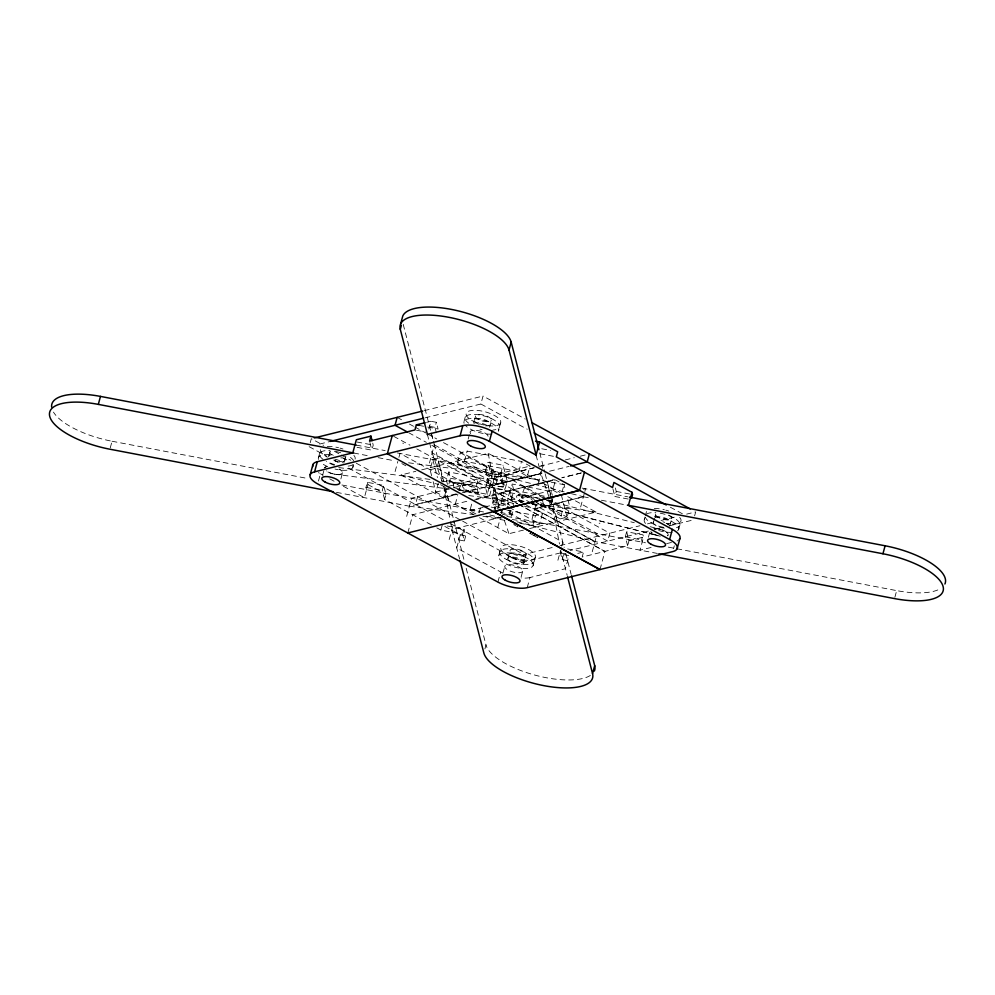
<?xml version="1.0" encoding="UTF-8"?>
<svg xmlns="http://www.w3.org/2000/svg" width="995" height="995" viewBox="0 0 995 995"><rect width="100%" height="100%" fill="white"/><g stroke="black" fill="none" stroke-linecap="round" stroke-linejoin="round"><path stroke-width="0.75" stroke-dasharray="4.97 3.73" d="M318.475 481.02L320.427 473.782A21.467 7.836 15.1 0 1 318.425 472.613M110.258 447.887L112.049 441.245A56.354 20.559 15.1 0 1 53.481 412.117M310.229 442.688L311.298 438.708L323.574 445.387M318.437 457.663L320.651 449.454A17.885 6.53 15.1 0 0 327.392 457.227M322.641 475.15L323.823 470.809M328.785 456.046L329.892 451.954M344.755 460.722L345.862 456.618A8.333 3.035 15.1 0 1 340.775 457.887M340.875 478.918L342.429 473.122M352.877 467.314L353.623 464.578M357.031 447.34L371.856 450.163L373.224 445.088L372.453 442.103M366.546 489.627L365.973 487.388L367.342 482.326L383.647 485.423L385.96 494.391L384.592 499.453L431.494 524.962M367.342 482.326L367.914 484.565L364.381 497.674L341.733 485.373M384.592 499.453L382.279 490.498L383.647 485.423M395.102 471.568L397.838 461.431M398.92 457.414L400.002 453.397L460.163 486.132M428.82 429.019L430.91 421.271L436.345 422.303L438.086 429.019L425.039 426.532M406.681 516.368L411.582 498.196L452.277 488.01M436.37 432.75L434.977 427.365L436.345 422.303M407.826 532.959L412.738 514.713L468.471 500.895M417.626 496.617L415.487 504.54L445.474 520.895M429.442 463.061L434.342 444.877L431.283 433.049M431.619 475.734L430.076 469.764L432.813 459.615L439.69 457.899L478.259 478.906L475.535 489.042L462.178 492.351M430.076 469.764L436.954 468.036L439.69 457.899M456.245 493.831L444.392 496.766L435.872 492.164L438.608 482.015M447.476 484.366L446.506 480.597L448.832 471.991L487.973 479.441L489.59 485.722L487.264 494.328L455.66 488.309M464.018 421.507L466.245 413.311M444.392 496.766L446.73 488.085M448.907 484.005L450.449 478.259L448.832 471.991M457.551 462.924L460.287 452.787L467.152 451.108L521.517 461.469L530.024 466.083L527.288 476.219L496.132 483.931L457.551 462.924L464.416 461.245L518.781 471.605L527.288 476.219M478.408 492.425L478.135 493.421L454.217 488.868L452.986 482.053M458.906 539.924L464.342 540.957L462.6 534.24L440.86 530.086L442.24 525.012M468.172 439.069L469.354 434.728M473.632 422.639L475.473 415.798M464.416 461.245L467.152 451.108M425.151 417.825L480.883 404.02L483.035 396.047L525.285 419.057M455.262 504.303L457.601 495.622M459.068 490.149L461.108 482.587M449.193 539.526L454.106 521.368M444.815 526.43L460.275 534.862L456.73 547.971L500.659 571.963A21.467 7.836 15.1 0 0 502.885 573.083M489.602 427.303L491.443 420.462A8.333 3.035 15.1 0 0 480.56 414.529A8.333 3.035 15.1 0 0 478.384 419.392A8.333 3.035 15.1 0 0 491.443 420.462M462.6 534.24L463.969 529.178L446.581 525.845M475.971 513.992L469.901 510.671L472.239 501.99M478.135 493.421L476.903 486.605M464.342 540.957L465.71 535.895L463.969 529.178M485.51 470.909L487.836 462.302L503.06 465.2L507.226 481.331L504.9 489.95L489.677 487.053L485.51 470.909L500.734 473.807L504.9 489.95M486.742 473.657L486.468 474.665L500.609 477.351L503.147 487.214L489.018 484.528L489.291 483.52M500.684 422.962A17.885 6.53 15.1 0 1 472.986 421.072A17.885 6.53 15.1 0 1 476.717 410.363A17.885 6.53 15.1 0 1 500.684 422.962L498.47 431.158A17.885 6.53 15.1 0 0 481.132 419.579A17.885 6.53 15.1 0 0 464.056 423.273M487.264 494.328L485.647 488.047L487.973 479.441M479.18 512.437L480.349 508.084M489.677 487.053L492.003 478.433L487.836 462.302M489.59 495.796L495.448 474.068M496.045 511.716L492.264 497.052L494.59 488.433L509.801 491.331L513.967 507.475M496.132 483.931L498.868 473.794L530.024 466.083M500.734 473.807L503.06 465.2M493.744 500.783L493.47 501.778L507.599 504.465L508.694 508.694M500.609 477.351L500.871 476.356M493.682 511.617L498.594 493.433L554.314 479.64M501.356 483.209L503.495 475.287M503.147 487.214L503.42 486.219M497.587 508.88L498.756 504.577L494.59 488.433M484.739 506.99L501.057 502.948L503.793 492.811L521.094 502.239M497.774 527.462L500.51 517.338L451.929 529.402L459.628 559.165M501.592 513.321L502.686 509.291M508.619 504.341L507.487 499.95L509.801 491.331M523.557 501.231L511.517 498.943L509.888 492.662L512.214 484.055L551.354 491.505L552.324 495.274M507.599 504.465L507.873 503.47M511.517 498.943L513.843 490.336L512.214 484.055M518.781 471.605L521.517 461.469M498.682 555.857L500.895 547.66M500.261 512.45L510.149 514.328L510.423 513.333M502.512 514.34L511.654 516.082L513.582 508.905M522.972 501.965L519.987 501.393L518.756 494.565M497.923 582.087L500.659 571.963M519.987 501.393L520.261 500.398M530.969 502.898L521.654 497.823L524.402 487.699L555.546 479.976L564.041 484.64L565.583 490.61M502.873 573.331L504.838 566.08M507.923 558.357L510.137 550.148M484.913 648.927L485.983 644.934L465.896 567.125M538.146 483.781L541.976 469.628M542.337 468.284L543.059 465.598L540.198 466.307M532.101 518.955L537.026 500.783M450.934 523.867L521.803 562.523L523.955 554.538L554.078 547.063M532.748 525.696L535.497 515.547L542.362 513.83L539.626 523.955L532.748 525.696L519.166 523.096M523.892 563.021A8.333 3.035 15.1 0 0 512.997 557.088A8.333 3.035 15.1 0 0 510.833 561.951A8.333 3.035 15.1 0 0 523.892 563.021L526.106 554.812A8.333 3.035 15.1 0 0 515.211 548.879A8.333 3.035 15.1 0 0 513.047 553.742A8.333 3.035 15.1 0 0 526.106 554.812M521.094 577.1L522.661 571.317A9.303 3.395 15.1 0 0 510.51 564.675A9.303 3.395 15.1 0 0 508.084 570.11A9.303 3.395 15.1 0 0 522.661 571.317M531.952 503.669L543.904 505.945L544.178 504.95M550.583 494.378L551.354 491.505M521.654 497.823L552.797 490.112L555.546 479.976M527.213 587.672L529.949 577.548L565.446 568.705L568.978 555.596L563.543 554.563L562.859 551.864M533.133 565.508A17.885 6.53 15.1 0 0 509.154 552.921A17.885 6.53 15.1 0 0 505.423 563.618A17.885 6.53 15.1 0 0 533.133 565.508L535.347 557.299A17.885 6.53 15.1 0 0 511.368 544.713A17.885 6.53 15.1 0 0 507.637 555.421A17.885 6.53 15.1 0 0 535.347 557.299M537.101 503.818L550.658 506.393L552.971 497.786M562.088 491.878L564.041 484.64M532.3 503.632L560.235 518.855L562.971 508.719L569.837 507.04L567.138 496.58M560.235 518.855L567.088 517.176L569.837 507.04M557.909 560.26L560.645 550.123L567.2 575.396M561.74 546.106L562.822 542.088L506.604 511.43M567.61 560.658L562.175 559.625L560.446 552.897L561.814 547.835M562.175 559.625L563.543 554.563M580.657 506.94L584.488 492.786M584.849 491.443L585.582 488.769L582.722 489.478M567.61 548.942L583.555 551.976L582.187 557.038L604.91 551.392L519.042 504.577M592.249 551.74L597.162 533.569L539.638 502.214M628.218 499.042L614.873 496.493L616.253 491.43L615.084 486.953M599.997 569.575L604.923 551.354L627.621 545.757L628.989 540.695L626.676 531.74L642.981 534.85L643.554 537.089L640.009 550.198L651.837 547.287M627.621 545.757L625.308 536.803L626.676 531.74M644.275 519.713L645.009 516.977M645.382 515.609L646.489 511.505M642.185 542.163L641.613 539.924L642.981 534.85M648.404 537.25L649.971 531.454M653.504 522.201L654.611 518.096M654.984 516.728L655.717 513.992M669.846 525.497L671.687 518.669M673.528 548.693L674.311 545.807M678.714 529.352L680.928 521.156M694.61 515.87L695.679 511.878L686.649 514.129M894.878 597.261L896.682 590.62A56.354 20.559 15.1 0 0 940.86 588.368M424.28 410.637L483.035 396.047M319.694 444.056L330.24 441.432M426.532 422.353L430.91 421.271M474.205 514.763L401.109 474.963L415.835 471.307M421.718 469.839L488.197 453.322L559.949 492.413M448.596 486.269L478.259 478.906M453.782 487.637L533.619 467.812M539.651 466.307L559.227 461.444M565.26 459.951L574.289 457.7M580.321 456.207L589.351 453.956M456.17 494.428L415.487 504.54L345.962 466.705M463.695 492.562L542.026 473.098M549.563 471.232L569.14 466.369M336.434 492.338L409.418 506.231L457.986 494.167M476.008 499.042L554.327 479.615M474.117 500.174L503.793 492.811M469.901 510.671L483.259 507.363M524.34 506.144L534.862 508.806L583.431 496.741L589.413 497.96M479.553 517.686L508.955 533.706L523.668 530.049M529.564 528.581L596.042 512.064L566.628 496.045M560.11 545.558L639.947 525.733M647.484 523.855L653.504 522.363M661.041 520.485L677.607 516.368M648.342 531.056L570.011 550.509M654.374 529.564L663.404 527.325M669.436 525.833L693.527 519.863M521.803 562.523L562.486 552.387M577.722 553.419L583.555 551.976M534.489 467.725L494.503 477.612L434.342 444.877M594.985 541.616L534.85 508.831L583.406 496.803M628.989 540.695L643.554 537.089M666.613 543.643L674.001 541.827M408.572 462.799L535.895 479.304M338.71 467.563L430.748 479.503M441.481 480.896L470.623 484.664M334.482 474.167L449.529 489.08M458.732 490.274L474.826 492.388M468.72 495.56L522.412 502.525M531.616 503.719L596.042 512.064M409.418 506.231L473.831 514.589M486.107 516.181L501.443 518.171M512.189 519.564L547.461 524.129M402.764 443.161L403.56 443.31M429.541 426.333L434.977 427.365M419.243 425.425L423.584 426.258M541.728 448.757L550.422 450.412M416.457 430.226L425.35 431.917M539.999 453.757L554.824 456.581M356.919 441.991L373.224 445.088M616.253 491.43L632.559 494.54M356.247 445.101L385.164 450.611M397.353 452.924L565.396 484.913M582.137 488.11L627.646 496.803M492.003 478.433L507.226 481.331M353.747 453.011L369.319 455.996M378.075 457.638L394.828 460.859M601.415 500.249L628.43 505.41M450.449 478.259L489.59 485.722M513.843 490.336L545.447 496.356M446.506 480.597L485.647 488.047M509.888 492.662L539.999 498.395M452.713 483.048L476.63 487.6M518.482 495.56L534.924 498.694M492.264 497.052L507.487 499.95M498.756 504.577L507.885 506.318M482.65 505.472L499.254 508.644M506.803 510.087L535.497 515.547M365.973 487.388L382.279 490.498M625.308 536.803L641.613 539.924M112.049 441.245L308.438 478.632M341.932 485L485.622 512.363M506.94 516.417L645.481 542.797M668.317 547.138L896.682 590.62M482.923 516.194L505.572 520.509M516.865 521.79L595.01 541.566L657.347 553.431M560.446 552.897L565.881 553.941M460.275 534.862L465.71 535.895M599.139 523.183L599.923 523.345M449.69 462.886L565.396 492.177M571.416 493.694L583.431 496.741M524.614 494.95L539.638 498.756M546.504 500.473L634.312 522.723M650.195 526.716L660.717 529.377M532.536 503.88L657.272 535.447M531.678 503.694L657.919 535.633M401.109 474.963L438.683 484.465M458.222 489.416L515.323 503.868M461.257 507.724L479.291 512.288M489.814 514.95L501.841 517.985M480.883 404.02L527.238 429.243M397.167 417.378L402.614 420.338M409.43 424.057L413.522 426.283M414.89 427.029L425.798 432.962M427.153 433.708L436.693 438.907M443.509 442.626L547.113 499.055M548.481 499.801L609.823 533.208L607.684 541.118L534.079 501.02M460.287 452.787L498.868 473.794M408.659 432.713L426.382 442.365M431.83 445.337L532.711 500.286M427.365 434.38L432.178 452.924L492.326 485.635L499.888 507.487M534.862 508.806L595.01 541.566M526.405 505.137L542.362 513.83M393.622 436.295L409.99 445.163M416.793 448.919L517.674 503.831L498.594 493.433M519.042 504.577L604.923 551.354M436.954 468.036L475.535 489.042M501.057 502.948L507.711 506.567M509.042 507.288L539.626 523.955M401.843 463.62L405.86 465.772M440.611 484.714L444.616 486.891M517.897 526.803L513.88 524.614L517.885 526.815M529.925 533.357L537.947 537.723L529.912 533.37M334.469 451.332L339.929 454.292M341.285 455.038L350.837 460.237M356.285 463.21L461.245 520.385M462.613 521.131L523.955 554.538M309.147 446.68L326.87 456.319M333.686 460.026L340.501 463.745M367.914 484.565L385.96 494.391M320.427 473.782L323.089 475.237M329.743 478.856L336.409 482.476M670.356 507.226L682.632 513.905M524.402 487.699L545.683 499.291M547.014 500.025L562.971 508.719M436.842 527.885L440.86 530.086M552.797 490.112L558.867 493.445M557.523 521.629L540.907 473.57L492.326 485.635L540.882 473.645L539.414 467.936M500.385 508.942L501.903 513.308M504.415 520.596L508.955 533.706M432.178 452.874L442.253 482.003M444.267 487.824L448.807 500.933M612.908 488.881L614.873 496.493M561.304 494.776L567.088 517.176M539.75 452.812L544.775 472.264M545.16 473.757L550.67 495.062M551.056 496.555L564.19 547.437M565.732 553.419L571.142 574.364M549.029 500.124L550.658 506.393M536.081 455.088L539.041 466.506M542.399 500.112L543.904 505.945M510.137 510.211L511.654 516.082M509.054 510.099L510.149 514.328M403.224 324.382L433.733 442.588M434.131 444.081L443.882 481.854M445.325 487.475L453.533 519.253M453.919 520.746L464.354 561.143M432.813 459.615L437.452 477.538M433.173 481.704L435.872 492.164M369.891 442.526L371.856 450.163M548.344 486.082L550.695 498.284M550.981 499.801L559.488 544.004M488.197 453.322L498.756 508.196M439.628 465.386L442.564 480.635M443.733 486.729L450.188 520.261M450.474 521.778L451.941 529.402M524.166 501.791A9.303 3.395 15.1 0 1 516.567 496.331A9.303 3.395 15.1 0 1 525.397 495.124A9.303 3.395 15.1 0 1 534.539 500.361M654.001 528.444A9.303 3.395 15.1 0 1 664.983 531.094A9.303 3.395 15.1 0 1 667.558 535.832A9.303 3.395 15.1 0 0 664.946 531.218A9.303 3.395 15.1 0 0 653.964 528.556M660.27 536.205A9.303 3.395 15.1 0 1 650.904 531.815M655.207 517.45A8.333 3.035 15.1 0 1 667.682 519.166A8.333 3.035 15.1 0 1 667.359 524.067M668.789 515.062A8.333 3.035 15.1 0 1 669.996 519.751A8.333 3.035 15.1 0 1 658.628 517.587A8.333 3.035 15.1 0 1 657.421 512.898M679.697 517.412A17.885 6.53 15.1 0 1 666.078 523.544M654.287 508.495A17.885 6.53 15.1 0 1 664.361 509.751M665.866 510.149A17.885 6.53 15.1 0 1 668.827 511.082M660.22 513.209A17.885 6.53 15.1 0 1 677.57 520.497A17.885 6.53 15.1 0 1 676.438 527.698M663.478 527.35A17.885 6.53 15.1 0 1 645.407 517.375M646.526 514.166A17.885 6.53 15.1 0 1 655.854 512.674M664.399 528.134A8.333 3.035 15.1 0 1 655.643 525.335A8.333 3.035 15.1 0 1 654.101 521.554M662.745 521.728A8.333 3.035 15.1 0 1 664.772 522.425M666.575 523.27A8.333 3.035 15.1 0 1 669.536 526.069M654.747 516.766A17.885 6.53 15.1 0 1 673.69 522.574A17.885 6.53 15.1 0 1 677.57 530.795M672.147 532.313A17.885 6.53 15.1 0 1 654.959 529.253M645.506 523.445A17.885 6.53 15.1 0 1 645.419 518.271M470.672 433.633A9.303 3.395 15.1 0 1 479.316 430.885A9.303 3.395 15.1 0 1 487.339 437.651M678.316 540.322A21.467 7.823 15.1 0 1 677.048 540.969M657.882 535.745A9.303 3.395 15.1 0 1 653.615 534.016M651.986 532.984A9.303 3.395 15.1 0 1 650.867 531.915M529.949 577.548A21.467 7.836 15.1 0 1 521.231 577.995M327.84 471.928A9.303 3.395 15.1 0 0 340.539 474.341A9.303 3.395 15.1 0 0 339.183 469.105A9.303 3.395 15.1 0 1 339.755 474.441A9.303 3.395 15.1 0 1 326.236 470.846M324.594 467.911A9.303 3.395 15.1 0 1 326.497 466.692A9.303 3.395 15.1 0 0 324.619 467.861M479.08 424.343A8.333 3.035 15.1 0 1 476.07 418.808A8.333 3.035 15.1 0 1 488.881 421.905A8.333 3.035 15.1 0 1 485.262 425.835M468.657 423.186A17.885 6.53 15.1 0 1 471.705 414.455A17.885 6.53 15.1 0 1 496.057 421.283A17.885 6.53 15.1 0 1 493.01 430.014M482.102 429.653A8.333 3.035 15.1 0 1 479.988 429.144M473.856 423.36A8.333 3.035 15.1 0 1 482.5 423.534A8.333 3.035 15.1 0 1 489.279 427.862M491.903 434.118A17.885 6.53 15.1 0 1 465.25 425.251M343.3 458.061A8.333 3.035 15.1 0 1 343.051 461.817A8.333 3.035 15.1 0 1 333.487 460.486M328.736 456.854A8.333 3.035 15.1 0 1 335.912 455.076M331.335 454.615A8.333 3.035 15.1 0 1 330.489 451.307M344.618 462.041A17.885 6.53 15.1 0 1 335.713 460.461M327.218 446.506A17.885 6.53 15.1 0 1 338.524 447.713M340.029 448.111A17.885 6.53 15.1 0 1 342.989 449.043M353.872 455.374A17.885 6.53 15.1 0 1 355.091 459.105M352.839 464.64A17.885 6.53 15.1 0 1 347.417 466.17M334.606 464.565A17.885 6.53 15.1 0 1 326.285 461.319M323.064 459.342A17.885 6.53 15.1 0 1 330.017 450.623M335.887 451.469A17.885 6.53 15.1 0 1 343.3 453.67M350.464 457.426A17.885 6.53 15.1 0 1 353.959 461.444M334.407 465.299A8.333 3.035 15.1 0 1 328.114 461.867M334.805 459.18A8.333 3.035 15.1 0 1 343.2 463.11M352.852 465.548A17.885 6.53 15.1 0 1 335.004 469.068M327.753 466.643A17.885 6.53 15.1 0 1 321.957 463.446M318.462 459.429A17.885 6.53 15.1 0 1 333.288 455.275M342.193 457.775A17.885 6.53 15.1 0 1 349.357 461.531M590.321 675.456A56.354 20.559 15.1 0 1 531.865 674.249A56.354 20.559 15.1 0 1 485.983 644.934M500.037 507.773A9.303 3.395 15.1 0 1 494.415 500.821A9.303 3.395 15.1 0 1 509.85 505.336M581.441 472.899L561.852 477.749L581.416 472.936M490.05 483.794A9.303 3.395 15.1 0 0 504.627 484.988A9.303 3.395 15.1 0 0 492.475 478.371A9.303 3.395 15.1 0 0 490.05 483.794M465.909 489.776A9.303 3.395 15.1 0 0 480.498 490.97A9.303 3.395 15.1 0 0 468.334 484.354A9.303 3.395 15.1 0 0 465.909 489.776M511.94 557.847A8.333 3.035 15.1 0 0 524.999 558.916A8.333 3.035 15.1 0 0 514.104 552.984A8.333 3.035 15.1 0 0 511.94 557.847M506.53 559.526A17.885 6.53 15.1 0 0 534.24 561.404A17.885 6.53 15.1 0 0 510.261 548.817A17.885 6.53 15.1 0 0 506.53 559.526"/><path stroke-width="1.49" d="M310.204 474.652L312.927 464.516M535.546 441.208L539.626 441.979L557.673 451.792L556.304 456.867L584.451 472.152L579.538 490.348L489.391 441.345A21.467 7.823 15.1 0 0 460.1 435.76L387.353 453.757L599.997 569.538L672.744 551.591A21.467 7.823 15.1 0 0 669.623 539.526L579.513 490.386L493.669 511.629L599.997 569.575L527.213 587.672A21.467 7.836 15.1 0 1 497.923 582.087L317.691 483.918A21.467 7.836 15.1 0 1 314.582 471.841L317.305 461.705L352.802 452.862L356.334 439.753L370.911 436.121L372.068 440.611M333.4 491.766L109.898 449.218A56.354 20.559 15.1 0 1 49.75 416.457A56.354 20.559 15.1 0 1 98.318 404.38L100.47 396.408L356.247 445.101M400.649 323.922L402.801 315.95A56.354 20.559 15.1 0 1 458.16 310.875A56.354 20.559 15.1 0 1 511.169 342.093L538.954 449.728M370.911 436.121L369.543 441.183L392.279 435.512M427.576 435.014L400.301 329.37L401.371 325.377M397.167 417.378L395.027 425.288L330.24 441.432M425.076 422.713L416.345 424.877L414.977 429.939L392.254 435.561L387.366 453.708L314.582 471.841M460.1 435.76L462.837 425.636A21.467 7.823 15.1 0 1 492.127 431.208L536.081 455.088L539.626 441.979M536.293 455.722L509.017 350.066L511.169 342.093M489.391 441.345L492.127 431.208M589.351 453.956L587.224 461.879L570.657 465.996M584.438 472.19L612.559 487.538L613.927 482.463L631.974 492.301L628.43 505.41L672.359 529.39A21.467 7.823 15.1 0 1 679.249 539.551M631.526 498.333L632.559 494.54L631.974 492.301M460.013 560.658L483.831 652.907A56.354 20.559 15.1 0 0 543.979 685.667A56.354 20.559 15.1 0 0 592.547 673.603L594.699 665.63L571.528 575.856M669.623 539.526L672.359 529.39M677.11 548.792L679.859 538.656M658.864 553.73L894.53 598.592A56.354 20.559 15.1 0 0 943.098 586.528A56.354 20.559 15.1 0 0 882.951 553.755L885.102 545.782L629.337 497.09M314.308 437.949L422.775 411.01M423.646 418.198L395.027 425.288L407.303 431.967M407.826 532.959L579.538 490.348M427.365 434.38L462.837 425.636M416.345 424.877L419.243 425.425M98.318 404.38L353.747 453.011M627.522 505.137L882.951 553.755M532.101 422.775L690.231 508.905M534.054 432.949L666.277 504.987M567.585 576.889L592.547 673.603M885.102 545.782A56.354 20.559 15.1 0 1 944.902 584.003M312.803 466.593A21.467 7.836 15.1 0 1 317.305 461.705M400.301 329.37A56.354 20.559 15.1 0 1 448.869 317.305A56.354 20.559 15.1 0 1 509.017 350.066M51.641 407.042A56.354 20.559 15.1 0 1 100.47 396.408M594.699 665.63A56.354 20.559 15.1 0 1 594.351 671.078M470.647 445.984A9.303 3.383 15.1 0 0 485.224 447.19A9.303 3.383 15.1 0 0 473.06 440.574A9.303 3.383 15.1 0 0 470.647 445.984M650.867 544.153A9.303 3.395 15.1 0 0 665.456 545.372A9.303 3.395 15.1 0 0 653.292 538.743A9.303 3.395 15.1 0 0 650.867 544.153M505.336 580.247A9.303 3.395 15.1 0 0 519.925 581.453A9.303 3.395 15.1 0 0 507.761 574.812A9.303 3.395 15.1 0 0 505.336 580.247M325.116 482.065A9.303 3.395 15.1 0 0 339.705 483.259A9.303 3.395 15.1 0 0 327.542 476.642A9.303 3.395 15.1 0 0 325.116 482.065"/></g></svg>
